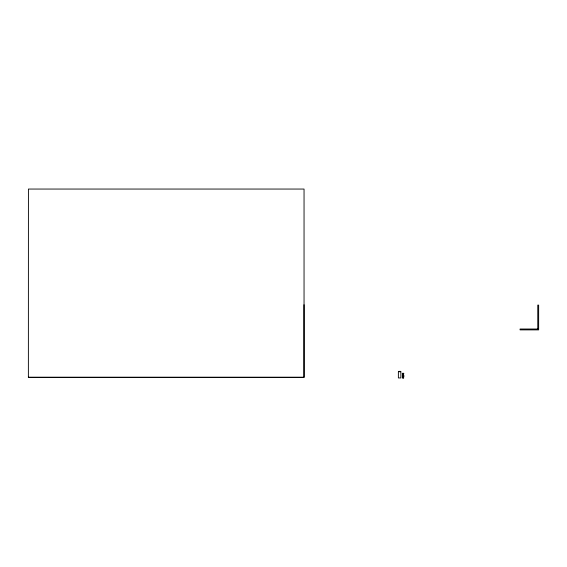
<?xml version="1.0" encoding="UTF-8"?>
<svg xmlns="http://www.w3.org/2000/svg" width="567" height="567" viewBox="0 0 567 567"><rect width="100%" height="100%" fill="white"/><g stroke="black" fill="none" stroke-linecap="round" stroke-linejoin="round"><path stroke-width="0.85" d="M403.895 373.299L402.237 373.299M402.839 375.007L402.471 374.936M403.654 377.055L403.293 376.984M403.208 377.941L402.846 377.948L403.25 377.898M398.721 371.357L400.493 371.357M402.648 374.036L403.484 374.036M28.421 377.19L304.047 377.19L304.047 189.052L28.421 189.052L28.378 377.494L304.004 377.494L304.004 304.72M402.457 377.948L403.676 377.948M403.293 375.028C404.519 374.964 400.982 375.382 402.839 375.737M402.839 375.248L402.336 374.957M403.293 375.276C404.909 375.397 401.238 375.389 402.839 375.496M403.293 375.517C404.753 375.489 401.018 375.737 402.839 375.985M403.293 375.765L403.796 375.815L403.676 374.957M403.293 376.006C404.519 375.935 400.982 376.36 402.839 376.715M402.839 376.226C401.45 375.184 405.696 376.204 402.839 376.467M403.293 376.247L403.796 376.545L403.293 376.495M403.293 376.736C405.058 376.495 401.032 376.601 402.839 376.956M402.875 374.156L402.457 374.107L403.555 374.199M403.796 377.034L402.457 377.034M537.764 329.023L520.067 329.023L520.067 329.881L538.65 329.881L538.65 305.11L537.764 305.103L537.764 329.023M400.848 371.718L398.374 371.718L398.374 377.948L400.848 377.948L400.848 371.718"/></g></svg>
